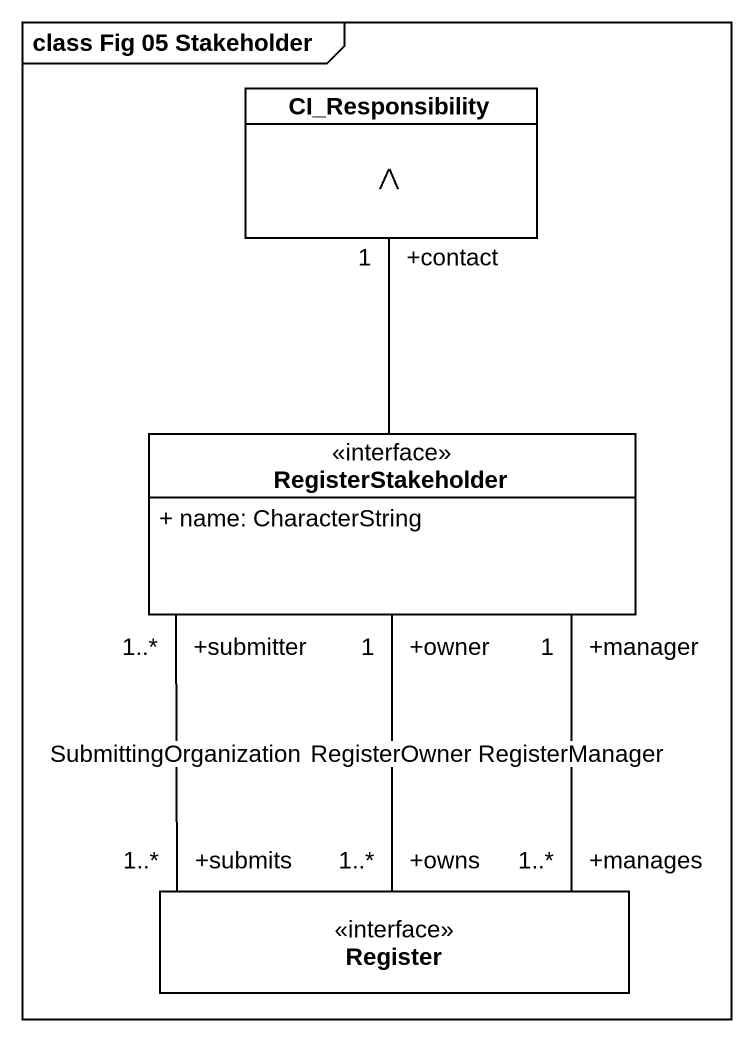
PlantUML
@startuml
mainframe class Fig 05 Stakeholder
hide circle
hide empty members
skinparam classAttributeIconSize 0
class CI_Responsibility #FFFFFF
class RegisterStakeholder <<interface>> #FFFFFF {
  + name: CharacterString
}
class Register <<interface>> #FFFFFF
RegisterStakeholder -up-> "+contact\n1" CI_Responsibility
Register "+manages\n1..*" -up- "+manager\n1" RegisterStakeholder : RegisterManager
Register "+owns\n1..*" -up- "+owner\n1" RegisterStakeholder : RegisterOwner
Register "+submits\n1..*" -up- "+submitter\n1..*" RegisterStakeholder : SubmittingOrganization
@enduml
